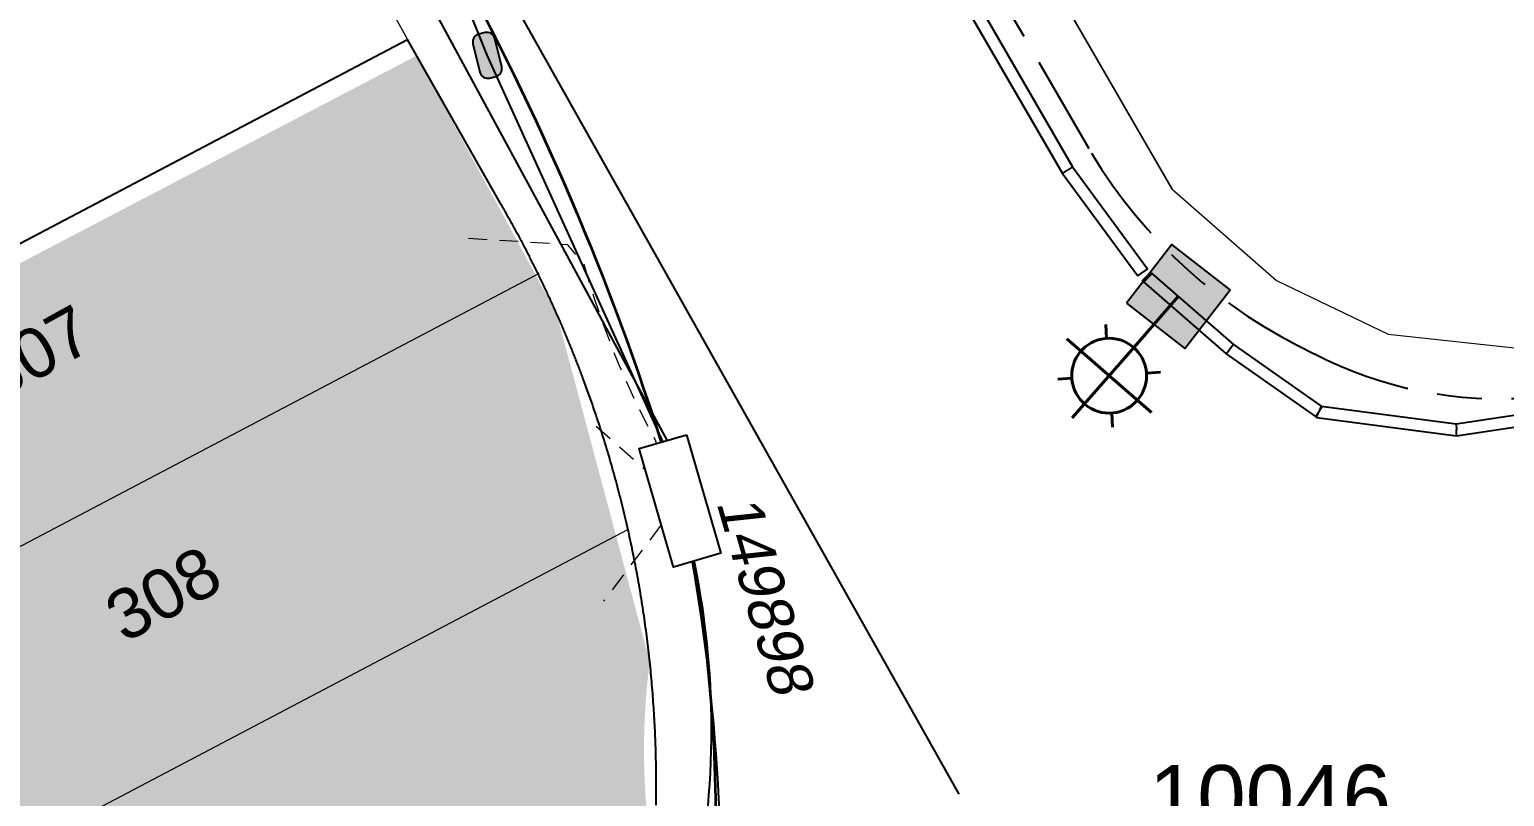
# Model space of a CAD drawing. Header units: metres. Extents: x 303431 to 305438, y 6269401 to 6270518.
# Drawn here: x 303963.2 to 304022.3, y 6269886.8 to 6269917.6 of the extents above; entities that cross this region are included whole.
import ezdxf
from ezdxf.enums import TextEntityAlignment as Align

# ---------------------------------------------------------------- set-up
doc = ezdxf.new("R2010")
doc.units = ezdxf.units.M
doc.linetypes.add('Cable Exist UG', pattern=[8.2, 4, -1.2, 1.8, -1.2])
doc.linetypes.add('Dash', pattern=[5, 3, -2])
doc.layers.get('0').update_dxf_attribs({"color": 6})
for name, color, linetype in [('_User_LV_Exist', 7, 'Continuous'), ('Duct_SP_EXT', 7, 'Continuous'), ('Equip_SP_LV_NEW', 2, 'Continuous'), ('Equip_SP_SL_EXT', 7, 'Continuous'), ('Mains_HV_NEW_U72', 2, 'Continuous'), ('Mains_LV_EXT', 7, 'Continuous'), ('Mains_LV_NEW_T84', 2, 'Continuous'), ('Notes', 7, 'Continuous'), ('OH_Details_SP_MISC', 7, 'Continuous'), ('SupportsUG_SP_LV_NEW', 2, 'Continuous'), ('SupportsUG_SP_LV_SL_EXT', 7, 'Continuous'), ('Trench_SP_NEW', 2, 'Continuous')]:
    doc.layers.add(name, color=color, linetype=linetype)
doc.layers.add('Cadastre Land Parcels_SP_EXT', color=9, linetype='Continuous', lineweight=5)
doc.layers.add('Cadastre Roads_SP_EXT', color=9, linetype='Continuous', lineweight=5)
doc.styles.add('ARIAL', font='arial.ttf', dxfattribs={"height": 2})
doc.styles.add('COLUMN_LABEL', font='arial.ttf')
doc.styles.add('iecARIAL', font='arial.ttf', dxfattribs={"height": 2})
doc.styles.add('POLE_LABEL', font='arial.ttf')
doc.styles.get("Standard").update_dxf_attribs({"font": 'arial.ttf'})
doc.linetypes.add('Cable New UG', pattern='A,7,-0.25,["x",Standard,S=2,R=0,X=0.2,Y=-0.8],-2.1', length=9.35)
doc.linetypes.add('Cable Rem', pattern='A,6.5,-0.001,["X",Standard,S=2.5,R=0,X=0,Y=-1.27],-0.001', length=6.502)
doc.linetypes.add('IE Trench HV', pattern='A,7,-0.2,["/",Standard,S=3,R=0,X=0.6,Y=-1.4],-2.5', length=9.7)

# ---------------------------------------------------------------- blocks, each defined once
blk = doc.blocks.new('COLUMN_EXT')
blk.add_hatch(color=256).paths.add_polyline_path([(-1.485, 1.485), (-1.485, -1.485), (1.485, -1.485), (1.485, 1.485)])
blk.add_lwpolyline([(-1.485, -1.485), (1.485, -1.485), (1.485, 1.485), (-1.485, 1.485)], close=True)
for tag, height, style, flags, p in [('ASSET_NUM', 2.5, 'COLUMN_LABEL', 8, (2, 2)), ('STRUCTURE_PLANT_NUMBER', 0.2, 'POLE_LABEL', 9, (1.813, 0.031)), ('STREET_CODE', 0.2, 'COLUMN_LABEL', 9, (1.813, -0.2))]:
    blk.add_attdef(tag, text='', height=height, dxfattribs=dict(style=style, flags=flags)).set_placement(p, align=Align.MIDDLE_LEFT)
at = {"flags": 9}
for tag, p in [('OWNED_BY', (1.813, -0.6)), ('COLUMN_TYPE', (1.813, -0.4)), ('STATE', (1.813, -0.8)), ('USAGE', (1.813, -1)), ('LEGEND', (1.813, -1.2)), ('STREETNAME', (1.813, -1.6)), ('SUBURB', (1.813, -1.8)), ('LOCATION', (1.813, -1.4)), ('NOTES', (1.813, -2))]:
    blk.add_attdef(tag, text='', height=0.2, dxfattribs=at).set_placement(p, align=Align.MIDDLE_LEFT)
at = {"flags": 1}
blk.add_attdef('Z', (1.813, -2.351), '', height=0.2, dxfattribs=at)
blk = doc.blocks.new('SL_LANTERN_EXT')
at = {"lineweight": 40}
for p, q in [((0, 1.968), (0, 6.468)), ((-1.459, 5.676), (-1.061, 5.278)), ((1.458, 5.676), (1.06, 5.278)), ((-2.25, 4.218), (2.25, 4.218)), ((-1.459, 2.759), (-1.061, 3.157)), ((1.458, 2.759), (1.06, 3.157)), ((0, 0), (0, 2.721))]:
    blk.add_line(p, q, dxfattribs=at)
blk.add_circle((0, 4.218), 1.5, dxfattribs=at)
at = {"style": 'iecARIAL', "flags": 9}
blk.add_attdef('ASSET_NUM', (1.5, 1.5), '', height=2.5, dxfattribs=at)
for tag, p, height, flags in [('CONSTRUCTED_VOLTAGE', (0.981, -0.653), 0.2, 9), ('CONTROL_TYPE', (0.981, -0.853), 0.2, 9), ('LANTERN_PURPOSE', (0.981, -1.053), 0.2, 9), ('LANTERN_TYPE', (0.981, -1.253), 0.2, 9), ('LNUMBER', (2.181, -3.253), 2.5, 8), ('OPERATING_VOLTAGE', (0.981, -1.653), 0.2, 9), ('ORIENTATION', (0.981, -1.853), 0.2, 9), ('NO_PHASES', (0.981, -1.453), 0.2, 9), ('OWNED_BY', (0.981, -2.053), 0.2, 9), ('STATE', (0.981, -2.253), 0.2, 9), ('USAGE', (0.981, -2.453), 0.2, 9), ('CEXIST', (0.981, -2.653), 0.2, 9), ('CNEW', (0.981, -2.853), 0.2, 9), ('CNUMBER', (0.981, -3.053), 0.2, 9), ('CREMOVE', (0.981, -3.253), 0.2, 9), ('CREPLACE', (0.981, -3.453), 0.2, 9), ('LKINGHEIGHT', (0.981, -3.653), 0.2, 9), ('LBRACKET', (0.981, -3.853), 0.2, 9), ('LBRACKETVOCAB', (0.981, -4.053), 0.2, 9), ('LCATEGORY', (0.981, -4.253), 0.2, 9), ('LCHARGE1', (0.981, -4.453), 0.2, 9), ('LCHARGE1PERCENT', (0.981, -4.653), 0.2, 9), ('LCHARGE2', (0.981, -4.853), 0.2, 9), ('LCHARGE2PERCENT', (0.981, -5.053), 0.2, 9), ('LCHARGE3', (0.981, -5.253), 0.2, 9), ('LCHARGE3PERCENT', (0.981, -5.453), 0.2, 9), ('LEXIST', (0.981, -5.653), 0.2, 9), ('LLAMP', (0.981, -5.853), 0.2, 9), ('LLAMPVOCAB', (0.981, -6.053), 0.2, 9), ('LMAST', (0.981, -6.253), 0.2, 9), ('LMASTVOCAB', (0.981, -6.453), 0.2, 9), ('LNEW', (0.981, -6.653), 0.2, 9), ('LANTNUMBER', (0.981, -6.853), 0.2, 9), ('LOUTREACH', (0.981, -7.253), 0.2, 9), ('LOUTREACHVOCAB', (0.981, -7.453), 0.2, 9), ('LRATECODE', (0.981, -7.653), 0.2, 9), ('LREMOVE', (0.981, -7.853), 0.2, 9), ('LREPLACE', (0.981, -8.053), 0.2, 9), ('LTYPE', (0.981, -8.253), 0.2, 9), ('LTYPEVOCAB', (0.981, -8.453), 0.2, 9), ('LEGEND', (0.981, -8.653), 0.2, 9), ('LOCATION', (0.981, -8.853), 0.2, 9), ('NOTES', (0.981, -9.053), 0.2, 9), ('STREETNAME', (0.981, -9.253), 0.2, 9), ('SUBURB', (0.981, -9.453), 0.2, 1)]:
    blk.add_attdef(tag, p, '', height=height, dxfattribs=dict(flags=flags))
blk = doc.blocks.new('PILLAR_NEW')
at = {"oblique": 10, "flags": 8}
blk.add_attdef('ASSET_NUM', text='', height=1.75, dxfattribs=at).set_placement((2, 4), align=Align.MIDDLE_LEFT)
at = {"flags": 9}
for tag, p in [('STREET_CODE', (1.5, 2)), ('OWNED_BY', (1.5, 1.8)), ('OPERATED_BY', (1.5, 1.6))]:
    blk.add_attdef(tag, text='', height=0.2, dxfattribs=at).set_placement(p, align=Align.MIDDLE_LEFT)
blk.add_wipeout([(-2.475, 0.99), (2.475, 0.99), (2.475, -0.99), (-2.475, -0.99)])
at = {"lineweight": -3}
blk.add_lwpolyline([(-2.475, 0.99), (2.475, 0.99), (2.475, -0.99), (-2.475, -0.99)], close=True, dxfattribs=at)
for tag, flags, p in [('STATE', 9, (1.5, 1.2)), ('MAINTAINED_BY', 9, (1.5, 1.4)), ('SUPPORT_TYPE', 9, (1.5, 1)), ('USAGE', 9, (1.5, 0.8)), ('LEGEND', 9, (1.5, 0.6)), ('SUBURB', 9, (1.5, 0.2)), ('STREETNAME', 9, (1.5, 0)), ('PARENT', 9, (1.5, 0.4)), ('Z', 1, (1.5, -0.6)), ('LOCATION', 9, (1.5, -0.2)), ('NOTES', 9, (1.5, -0.4))]:
    blk.add_attdef(tag, text='', height=0.2, dxfattribs=dict(flags=flags)).set_placement(p, align=Align.MIDDLE_LEFT)
blk = doc.blocks.new('LV_STJ_NEW')
blk.add_hatch(color=256).paths.add_polyline_path([(0.906, 0.131, 0.414214), (0.586, 0.451), (-0.586, 0.451, 0.414214), (-0.906, 0.131), (-0.906, -0.131, 0.414214), (-0.586, -0.451), (0.586, -0.451, 0.414214), (0.906, -0.131)])
blk.add_lwpolyline([(-0.906, 0.131), (-0.906, -0.131, 0.414214), (-0.586, -0.451), (0.586, -0.451, 0.414214), (0.906, -0.131), (0.906, 0.131, 0.414214), (0.586, 0.451), (-0.586, 0.451, 0.414214)], format="xyb", close=True)
for tag, flags, p in [('ORIENTATION', 9, (1.5, 0)), ('USAGE', 9, (1.5, -0.2)), ('LEGEND', 9, (1.5, -0.4)), ('NOTES', 9, (1.5, -0.6)), ('STATE', 9, (1.5, -0.8)), ('OWNED_BY', 9, (1.5, -1)), ('OPERATED_BY', 9, (1.5, -1.2)), ('OPERATING_VOLTAGE', 9, (1.5, -1.6)), ('CONSTRUCTED_VOLTAGE', 9, (1.5, -1.8)), ('MAINTAINED_BY', 9, (1.5, -1.4)), ('TYPE', 9, (1.5, -2.2)), ('Z', 1, (1.5, -2.4)), ('NUMBER_OF_PHASES', 9, (1.5, -2))]:
    blk.add_attdef(tag, text='', height=0.2, dxfattribs=dict(flags=flags)).set_placement(p, align=Align.MIDDLE_LEFT)
blk = doc.blocks.new('*U81')
at = {"lineweight": 40}
for p, q in [((4.062, 4.225), (3.933, 3.677)), ((2.405, 4.132), (4.771, 0.303)), ((1.674, 1.035), (5.502, 3.4)), ((1.581, 2.691), (2.128, 2.562)), ((5.595, 1.743), (5.048, 1.873)), ((0, 0), (2.315, 1.43)), ((3.114, 0.21), (3.243, 0.758))]:
    blk.add_line(p, q, dxfattribs=at)
blk.add_circle((3.588, 2.217), 1.5, dxfattribs=at)
at = {"style": 'iecARIAL', "flags": 9}
blk.add_attdef('ASSET_NUM', (1.5, 1.5), '', height=2.5, dxfattribs=at)
for tag, p, height, flags in [('CONSTRUCTED_VOLTAGE', (0.981, -0.653), 0.2, 9), ('CONTROL_TYPE', (0.981, -0.853), 0.2, 9), ('LANTERN_PURPOSE', (0.981, -1.053), 0.2, 9), ('LANTERN_TYPE', (0.981, -1.253), 0.2, 9), ('LNUMBER', (2.181, -3.253), 2.5, 8), ('OPERATING_VOLTAGE', (0.981, -1.653), 0.2, 9), ('ORIENTATION', (0.981, -1.853), 0.2, 9), ('NO_PHASES', (0.981, -1.453), 0.2, 9), ('OWNED_BY', (0.981, -2.053), 0.2, 9), ('STATE', (0.981, -2.253), 0.2, 9), ('USAGE', (0.981, -2.453), 0.2, 9), ('CEXIST', (0.981, -2.653), 0.2, 9), ('CNEW', (0.981, -2.853), 0.2, 9), ('CNUMBER', (0.981, -3.053), 0.2, 9), ('CREMOVE', (0.981, -3.253), 0.2, 9), ('CREPLACE', (0.981, -3.453), 0.2, 9), ('LKINGHEIGHT', (0.981, -3.653), 0.2, 9), ('LBRACKET', (0.981, -3.853), 0.2, 9), ('LBRACKETVOCAB', (0.981, -4.053), 0.2, 9), ('LCATEGORY', (0.981, -4.253), 0.2, 9), ('LCHARGE1', (0.981, -4.453), 0.2, 9), ('LCHARGE1PERCENT', (0.981, -4.653), 0.2, 9), ('LCHARGE2', (0.981, -4.853), 0.2, 9), ('LCHARGE2PERCENT', (0.981, -5.053), 0.2, 9), ('LCHARGE3', (0.981, -5.253), 0.2, 9), ('LCHARGE3PERCENT', (0.981, -5.453), 0.2, 9), ('LEXIST', (0.981, -5.653), 0.2, 9), ('LLAMP', (0.981, -5.853), 0.2, 9), ('LLAMPVOCAB', (0.981, -6.053), 0.2, 9), ('LMAST', (0.981, -6.253), 0.2, 9), ('LMASTVOCAB', (0.981, -6.453), 0.2, 9), ('LNEW', (0.981, -6.653), 0.2, 9), ('LANTNUMBER', (0.981, -6.853), 0.2, 9), ('LOUTREACH', (0.981, -7.253), 0.2, 9), ('LOUTREACHVOCAB', (0.981, -7.453), 0.2, 9), ('LRATECODE', (0.981, -7.653), 0.2, 9), ('LREMOVE', (0.981, -7.853), 0.2, 9), ('LREPLACE', (0.981, -8.053), 0.2, 9), ('LTYPE', (0.981, -8.253), 0.2, 9), ('LTYPEVOCAB', (0.981, -8.453), 0.2, 9), ('LEGEND', (0.981, -8.653), 0.2, 9), ('LOCATION', (0.981, -8.853), 0.2, 9), ('NOTES', (0.981, -9.053), 0.2, 9), ('STREETNAME', (0.981, -9.253), 0.2, 9), ('SUBURB', (0.981, -9.453), 0.2, 1)]:
    blk.add_attdef(tag, p, '', height=height, dxfattribs=dict(flags=flags))

msp = doc.modelspace()

# ---------------------------------------------------------------- linework, layer by layer
at = {"layer": '_User_LV_Exist', "color": 7, "linetype": 'Cable Exist UG', "flags": 128}
msp.add_lwpolyline([(303981.53457, 6269916.51563), (303980.24561, 6269919.71698), (303968.44807, 6269941.98143), (303942.95763, 6269986.39614), (303927.44622, 6270013.82152)], dxfattribs=at)
at = {"layer": 'Cadastre Land Parcels_SP_EXT', "linetype": 'Continuous'}
msp.add_lwpolyline([(304056.33645, 6269910.74345), (304059.36467, 6269916.32413), (304059.11884, 6269916.75767), (304058.87796, 6269917.19429), (304058.6437, 6269917.6341), (304058.4143, 6269918.07594), (304058.18984, 6269918.52087), (304057.97122, 6269918.96793), (304035.89425, 6269957.40622), (303991.37947, 6269941.59627), (304008.99918, 6269911.14545), (304013.17342, 6269907.48848), (304017.64773, 6269905.33546), (304023.20916, 6269904.73825), (304056.33645, 6269910.74345)], close=True, dxfattribs=at)
msp.add_lwpolyline([(304056.33645, 6269910.74345), (304059.36467, 6269916.32413), (304059.11884, 6269916.75767), (304058.87796, 6269917.19429), (304058.6437, 6269917.6341), (304058.4143, 6269918.07594), (304058.18984, 6269918.52087), (304057.97122, 6269918.96793), (304035.89425, 6269957.40622), (303991.37947, 6269941.59627), (304008.99918, 6269911.14545), (304013.17342, 6269907.48848), (304017.64773, 6269905.33546), (304023.20916, 6269904.73825), (304056.33645, 6269910.74345)], close=True, dxfattribs=at)
at = {"layer": 'Cadastre Roads_SP_EXT', "linetype": 'Continuous'}
for points in [[(304008.99919, 6269911.14545), (303991.37946, 6269941.59627), (303985.47578, 6269951.79965), (303978.92729, 6269963.11762), (303972.37809, 6269974.43559), (303967.22501, 6269983.34157), (303966.76732, 6269984.13474), (303965.83128, 6269985.75453), (303959.28942, 6269997.07665), (303952.74746, 6270008.39965), (303946.2056, 6270019.72178), (303939.66364, 6270031.04478), (303936.17627, 6270037.07977), (303933.12328, 6270042.36884), (303926.58627, 6270053.69503), (303918.99586, 6270066.84737), (303910.4529, 6270081.65007), (303893.48521, 6270069.99547), (303919.26925, 6270021.77753), (303952.93326, 6269963.05457), (303978.32986, 6269917.14789)], [(304008.99919, 6269911.14545), (303991.37946, 6269941.59627), (303985.47578, 6269951.79965), (303978.92729, 6269963.11762), (303972.37809, 6269974.43559), (303967.22501, 6269983.34157), (303966.76732, 6269984.13474), (303965.83128, 6269985.75453), (303959.28942, 6269997.07665), (303952.74746, 6270008.39965), (303946.2056, 6270019.72178), (303939.66364, 6270031.04478), (303936.17627, 6270037.07977), (303933.12328, 6270042.36884), (303926.58627, 6270053.69503), (303918.99586, 6270066.84737), (303910.4529, 6270081.65007), (303893.48521, 6270069.99547), (303919.26925, 6270021.77753), (303952.93326, 6269963.05457), (303978.32959, 6269917.14761), (303978.32959, 6269917.14761), (303978.32986, 6269917.14789)], [(304008.99919, 6269911.14545), (303991.37946, 6269941.59627), (303985.47578, 6269951.79965), (303978.92729, 6269963.11762), (303972.37809, 6269974.43559), (303967.22501, 6269983.34157), (303966.76732, 6269984.13474), (303965.83128, 6269985.75453), (303959.28942, 6269997.07665), (303952.74746, 6270008.39965), (303946.2056, 6270019.72178), (303939.66364, 6270031.04478), (303936.17627, 6270037.07977), (303933.12328, 6270042.36884), (303926.58627, 6270053.69503), (303918.99586, 6270066.84737), (303910.4529, 6270081.65007), (303893.48521, 6270069.99547), (303919.26925, 6270021.77753), (303952.93326, 6269963.05457), (303978.32959, 6269917.14761)], [(304008.99919, 6269911.14545), (304008.99919, 6269911.14545)]]:
    msp.add_lwpolyline(points, dxfattribs=at)
at = {"layer": 'Duct_SP_EXT'}
for p, q in [((304000.95941, 6269919.02555), (304004.99218, 6269912.03822)), ((304000.53661, 6269918.79787), (304004.58999, 6269911.77484)), ((304004.58999, 6269911.77484), (304004.79109, 6269911.90653)), ((304004.58999, 6269911.77484), (304007.61835, 6269907.67422)), ((304004.99218, 6269912.03822), (304004.79109, 6269911.90653)), ((304004.99218, 6269912.03822), (304008.00447, 6269907.95937)), ((304007.61835, 6269907.67422), (304007.81141, 6269907.81679)), ((304007.79277, 6269907.47678), (304007.96037, 6269907.64856)), ((304008.00447, 6269907.95937), (304007.81141, 6269907.81679)), ((304007.81937, 6269907.45082), (304007.98687, 6269907.6227)), ((304008.12797, 6269907.82035), (304007.96037, 6269907.64856)), ((304008.15438, 6269907.79458), (304007.98687, 6269907.6227)), ((304008.18081, 6269907.76885), (304008.01341, 6269907.59687)), ((304008.18197, 6269907.76772), (304008.01341, 6269907.59687)), ((304008.17864, 6269907.77105), (304008.01483, 6269907.59545)), ((304008.18454, 6269907.76516), (304008.01483, 6269907.59545)), ((304008.12797, 6269907.82035), (304008.15438, 6269907.79458)), ((304008.15438, 6269907.79458), (304008.18081, 6269907.76885)), ((304008.18454, 6269907.76516), (304008.17864, 6269907.77105)), ((304008.17864, 6269907.77105), (304011.4528, 6269904.923)), ((304008.18081, 6269907.76885), (304008.18197, 6269907.76772)), ((304008.18197, 6269907.76772), (304008.18454, 6269907.76516)), ((304007.79277, 6269907.47678), (304007.81937, 6269907.45082)), ((304007.81937, 6269907.45082), (304007.84601, 6269907.42489)), ((304007.84485, 6269907.42602), (304008.01341, 6269907.59687)), ((304007.84601, 6269907.42489), (304007.84485, 6269907.42602)), ((304007.84485, 6269907.42602), (304007.84513, 6269907.42574)), ((304007.84513, 6269907.42574), (304008.01483, 6269907.59545)), ((304007.84513, 6269907.42574), (304007.85103, 6269907.41985)), ((304007.84601, 6269907.42489), (304008.01341, 6269907.59687)), ((304007.85103, 6269907.41985), (304008.01483, 6269907.59545)), ((304007.85103, 6269907.41985), (304011.15644, 6269904.5446)), ((304011.15644, 6269904.5446), (304011.30462, 6269904.7338)), ((304011.4528, 6269904.923), (304011.30462, 6269904.7338)), ((304011.4528, 6269904.923), (304015.00926, 6269902.42187)), ((304011.15644, 6269904.5446), (304014.73314, 6269902.02924)), ((304014.96103, 6269902.45579), (304014.8712, 6269902.22556)), ((304015.00926, 6269902.42187), (304014.8712, 6269902.22556)), ((304015.00926, 6269902.42187), (304014.96103, 6269902.45579)), ((304014.96103, 6269902.45579), (304020.38488, 6269901.7404)), ((304020.38488, 6269901.7404), (304025.85137, 6269902.57465)), ((304014.73314, 6269902.02924), (304014.8712, 6269902.22556)), ((304014.73314, 6269902.02924), (304014.78136, 6269901.99533)), ((304014.78136, 6269901.99533), (304014.8712, 6269902.22556)), ((304014.78136, 6269901.99533), (304020.3898, 6269901.2556)), ((304020.38488, 6269901.7404), (304020.38734, 6269901.498)), ((304020.3898, 6269901.2556), (304025.92378, 6269902.10015)), ((304020.3898, 6269901.2556), (304020.38734, 6269901.498))]:
    msp.add_line(p, q, dxfattribs=at)
at = {"layer": 'Mains_HV_NEW_U72', "color": 10, "linetype": 'Cable New UG', "ltscale": 0.75, "flags": 128}
msp.add_lwpolyline([(303983.76586, 6269849.83522), (303987.99681, 6269841.63477), (304003.04783, 6269849.70904), (303999.30181, 6269856.60456), (304011.35881, 6269863.39211, 0.28075412), (304005.18536, 6269868.00642, -0.26250063), (303990.91956, 6269881.84978, 0.06173983), (303988.74968, 6269901.0807), (303895.70932, 6270072.86249)], format="xyb", dxfattribs=at)
at = {"layer": 'Mains_LV_EXT', "linetype": 'Cable Exist UG'}
msp.add_lwpolyline([(303991.31048, 6269937.52708), (304005.75438, 6269912.59878), (304005.75438, 6269912.59878, 0.04891816), (304005.75438, 6269912.59878), (304005.75438, 6269912.59878), (304005.75438, 6269912.59878, 0.14866321), (304014.69436, 6269904.55129), (304014.69436, 6269904.55129), (304014.69436, 6269904.55129), (304014.69436, 6269904.55129, 0.04798956), (304014.69436, 6269904.55129), (304014.69436, 6269904.55129, 0.14178966), (304023.43951, 6269902.80098), (304023.43951, 6269902.80098), (304023.43951, 6269902.80098), (304023.43951, 6269902.80098, 0.00697523), (304044.02391, 6269906.44193), (304044.02391, 6269906.44193), (304054.15389, 6269908.26104), (304054.30963, 6269908.29291)], format="xyb", dxfattribs=at)
at = {"layer": 'Mains_LV_NEW_T84', "color": 170, "linetype": 'Cable New UG', "ltscale": 0.75, "flags": 128}
msp.add_lwpolyline([(304007.52013, 6269851.10603), (304004.86995, 6269856.55172), (304012.9786, 6269860.44012, 0.03350505), (304009.65439, 6269865.52146, 0.12550537), (304004.51955, 6269869.08999, 0.03538243), (303999.30063, 6269871.41157, -0.14489208), (303993.28947, 6269876.68789, -0.08568702), (303990.17096, 6269884.67007, 0.10774689), (303989.22919, 6269898.6524, 0.14240758), (303988.57357, 6269901.02976), (303981.53457, 6269916.51563)], format="xyb", dxfattribs=at)
at = {"layer": 'Notes', "flags": 128}
msp.add_lwpolyline([(303988.29977, 6269886.45117, 0.00247771), (303988.30598, 6269886.91197, 0.00247771), (303988.30762, 6269887.37282, 0.00247771), (303988.3047, 6269887.83366, 0.00247771), (303988.29721, 6269888.29445, 0.00247771), (303988.28515, 6269888.75515, 0.00247771), (303988.26853, 6269889.2157, 0.00247771), (303988.24735, 6269889.67606, 0.00247771), (303988.2216, 6269890.13619, 0.00247771), (303988.1913, 6269890.59604, 0.00247771), (303988.15643, 6269891.05557, 0.00247771), (303988.11702, 6269891.51474, 0.00247771), (303988.07306, 6269891.97348, 0.00247771), (303988.02455, 6269892.43177, 0.00247771), (303987.9715, 6269892.88956, 0.00247771), (303987.91392, 6269893.3468, 0.00247771), (303987.85181, 6269893.80345, 0.00247771), (303987.78518, 6269894.25945, 0.00247771), (303987.71403, 6269894.71478, 0.00247771), (303987.63838, 6269895.16938, 0.00247771), (303987.55822, 6269895.6232, 0.00247771), (303987.47357, 6269896.07621, 0.00247771), (303987.38443, 6269896.52836, 0.00247771), (303987.29081, 6269896.9796, 0.00247771), (303987.19273, 6269897.42989, 0.00247771), (303987.09019, 6269897.87919, 0.00247771), (303986.9832, 6269898.32745, 0.00247771), (303986.87178, 6269898.77463, 0.00005598), (303986.86921, 6269898.78472, 0.00242172), (303986.75593, 6269899.22068, 0.00247771), (303986.63566, 6269899.66556, 0.00247771), (303986.51099, 6269900.10923, 0.00247771), (303986.38193, 6269900.55164, 0.00247771), (303986.24849, 6269900.99275, 0.00247771), (303986.11069, 6269901.43251, 0.00247771), (303985.96853, 6269901.87089, 0.00247771), (303985.82204, 6269902.30784, 0.00247771), (303985.67122, 6269902.74331, 0.00247771), (303985.5161, 6269903.17727, 0.00247771), (303985.35668, 6269903.60967, 0.00247771), (303985.19298, 6269904.04047, 0.00247771), (303985.02503, 6269904.46962, 0.00247771), (303984.85283, 6269904.89709, 0.00247771), (303984.6764, 6269905.32283, 0.00247771), (303984.49576, 6269905.7468, 0.00247771), (303984.31092, 6269906.16896, 0.00247771), (303984.12191, 6269906.58927, 0.00247771), (303983.92875, 6269907.00769, 0.00247771), (303983.73145, 6269907.42417, 0.00247771), (303983.53003, 6269907.83867, 0.00247771), (303983.32451, 6269908.25116, 0.00247771), (303983.11491, 6269908.66159, 0.00247771), (303982.90126, 6269909.06992, 0.00247771), (303982.68357, 6269909.47611, 0.00247771), (303982.46187, 6269909.88013, 0.00247771), (303982.23617, 6269910.28193, 0.00201385), (303982.0498, 6269910.60685, 0.00000045), (303982.04976, 6269910.60692), (303978.32959, 6269917.14761)], format="xyb", dxfattribs=at)
at = {"layer": 'OH_Details_SP_MISC', "color": 2, "linetype": 'Cable Rem', "ltscale": 0.5, "flags": 128}
msp.add_lwpolyline([(304000.45481, 6269886.89241), (303981.4859, 6269920.60481)], dxfattribs=at)
at = {"layer": 'Trench_SP_NEW', "color": 200, "linetype": 'Dash', "lineweight": 9, "ltscale": 0.25}
for p, q in [((303989.27539, 6269898.65631, -0.28181), (303985.52703, 6269901.96536, -0.28181)), ((303989.24941, 6269898.67924, -0.28181), (303986.19852, 6269894.63179, -0.28181))]:
    msp.add_line(p, q, dxfattribs=at)
at = {"layer": 'Trench_SP_NEW', "color": 10, "linetype": 'IE Trench HV', "lineweight": 35, "ltscale": 0.35, "flags": 128}
msp.add_lwpolyline([(303981.36691, 6269918.1898, -0.05023193), (303989.43575, 6269897.93998, -0.06006407), (303990.65677, 6269884.10654, 0.12420891), (303993.28947, 6269876.68789, 0.11680633), (303998.514, 6269871.74508, 0.00496136), (304005.71113, 6269868.78097, -0.08907042), (304011.31071, 6269864.34838), (304011.31071, 6269864.34838)], format="xyb", dxfattribs=at)
at = {"layer": 'Trench_SP_NEW', "color": 200, "linetype": 'Dash', "lineweight": 9, "ltscale": 0.25, "elevation": -0.28181, "flags": 128}
msp.add_lwpolyline([(303980.77816, 6269909.18408), (303984.74283, 6269908.93498), (303985.4225, 6269908.09712, 0.0565744), (303988.28142, 6269901.061, -0.09188128), (303988.52684, 6269898.60971)], format="xyb", dxfattribs=at)

# ---------------------------------------------------------------- block references
at = {"layer": 'Equip_SP_LV_NEW', "linetype": 'Cable Exist UG', "rotation": 283.7285050267066}
msp.add_blockref('LV_STJ_NEW', (303981.53457, 6269916.51563), dxfattribs=at)
at = {"layer": 'Equip_SP_SL_EXT', "rotation": 138.8720211830846}
msp.add_blockref('SL_LANTERN_EXT', (304009.23996, 6269906.84785), dxfattribs=at)
at = {"layer": 'Equip_SP_SL_EXT'}
ref = msp.add_blockref('*U81', (304004.055, 6269880.49397), dxfattribs=at)
ref.add_attrib('ASSET_NUM', '10046', dxfattribs={"layer": '0', "height": 2.5, "rotation": 0.0448487, "style": 'iecARIAL'}).set_placement((304017.76897, 6269886.81564), align=Align.MIDDLE_RIGHT)
at = {"layer": 'SupportsUG_SP_LV_SL_EXT', "rotation": 322.1970088036762}
msp.add_blockref('COLUMN_EXT', (304009.24005, 6269906.8479), dxfattribs=at)

# ---------------------------------------------------------------- next in the draw order: texts
at = {"layer": 'Notes', "char_height": 2, "attachment_point": 5, "rotation": 29, "style": 'ARIAL', "bg_fill": 3, "box_fill_scale": 1.1, "bg_fill_color": 256, "bg_fill_true_color": 13158600, "bg_fill_transparency": 0}
for s, insert in [('307', (303963.40069, 6269904.57829)), ('308', (303968.54423, 6269894.92176))]:
    msp.add_mtext(s, dxfattribs=dict(at, insert=insert))

# ---------------------------------------------------------------- next in the draw order: hatches: boundary and pattern name
at = {"layer": 'Notes', "linetype": 'Cable Exist UG'}
h = msp.add_hatch(dxfattribs=at)
h.set_pattern_fill('DOTS')
h.set_pattern_definition([(0, (38.3763, 16.5326), (0.79375, 1.5875), [0, -1.5875])])
edge = h.paths.add_edge_path()
edge.add_arc((304011.42744, 6269890.33301), 24.92791, 214.1129959, 257.1156654, ccw=False)
edge.add_arc((304014.82129, 6269888.66813), 27.00423, 172.479027, 207.1327061, ccw=False)
edge.add_line((303988.04937, 6269892.20269), (303984.31092, 6269906.16896))
edge.add_line((303984.31092, 6269906.16896), (303978.69775, 6269916.5003))
edge.add_line((303978.69775, 6269916.5003), (303916.62381, 6269884.01824))
edge.add_arc((304797.23127, 6270264.18401), 959.16396, 203.35027012, 209.42022479)
edge.add_line((303961.76064, 6269793.03187), (303968.5137, 6269790.93517))
edge.add_line((303968.5137, 6269790.93517), (304027.58935, 6269822.0182))
edge.add_line((304027.58935, 6269822.0182), (304029.60457, 6269828.50884))
edge.add_line((304029.60457, 6269828.50884), (304011.20331, 6269860.29528))
edge.add_arc((303997.13225, 6269852.56128), 16.05645, 28.7948958, 57.0352683)
h.paths.add_polyline_path([(303956.53046, 6269814.18899), (303956.41621, 6269817.82943), (303959.48416, 6269820.5385), (303956.2332, 6269816.30512)], flags=16)
h.paths.add_polyline_path([(303967.78112, 6269820.59075), (303967.7572, 6269824.05008), (303970.73481, 6269826.94025), (303968.47254, 6269822.69051)], flags=16)

# ---------------------------------------------------------------- next in the draw order: linework, layer by layer
at = {"layer": 'Notes'}
msp.add_lwpolyline([(303850.74449, 6269801.87936), (303830.78799, 6269839.51765), (303978.32959, 6269917.14761)], dxfattribs=at)
at = {"layer": 'Notes', "color": 2, "linetype": 'Continuous', "lineweight": 0, "flags": 128}
for points, elevation in [([(303947.57317, 6269888.8177), (303983.56983, 6269907.75758)], 70.26692), ([(303951.38039, 6269878.67368), (303987.17537, 6269897.50744)], 66.9951)]:
    msp.add_lwpolyline(points, dxfattribs=dict(at, elevation=elevation))

# ---------------------------------------------------------------- next in the draw order: block references
at = {"layer": 'SupportsUG_SP_LV_NEW'}
ref = msp.add_blockref('PILLAR_NEW', (303989.26128, 6269898.65222), dxfattribs=dict(at, rotation=286.1324587400787))
ref.add_attrib('ASSET_NUM', '149898', dxfattribs={"layer": '0', "height": 1.75, "rotation": 286.1324587, "oblique": 10}).set_placement((303991.55102, 6269898.8399), align=Align.MIDDLE_LEFT)

doc.saveas('drawing.dxf')
